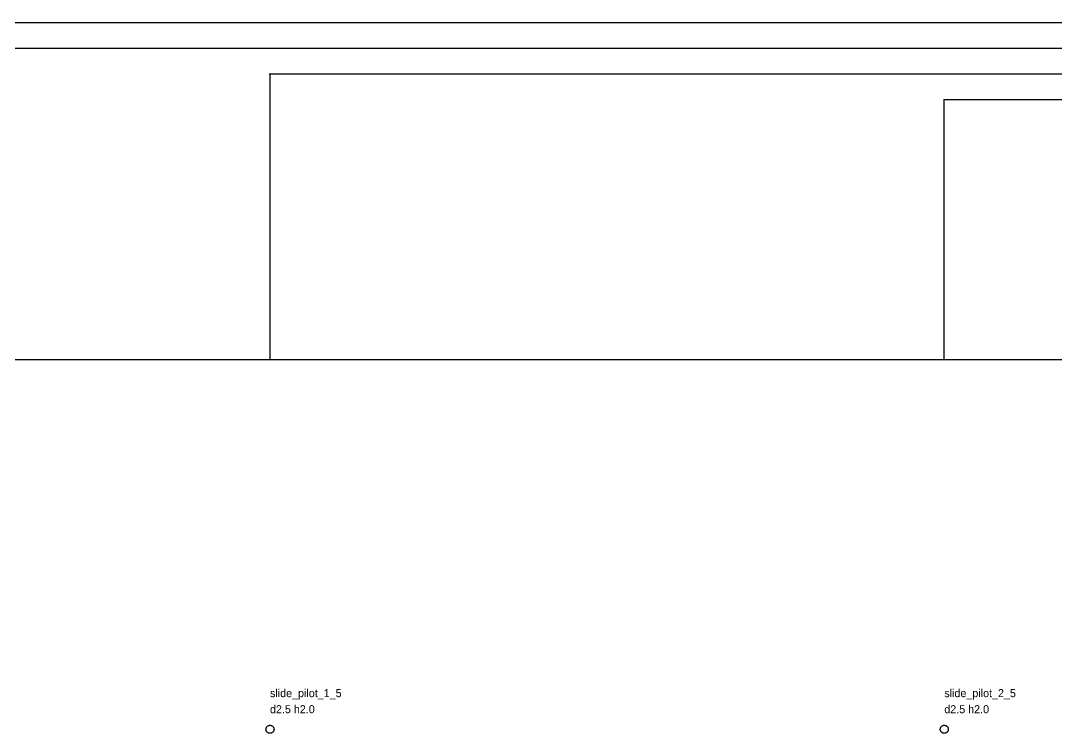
# Model space of a CAD drawing. Header units: millimetres. Extents: x -90 to 2551, y -195 to 364.
# Drawn here: x 232.9 to 555.4, y 113.8 to 335.7 of the extents above; entities that cross this region are included whole.
import ezdxf

# ---------------------------------------------------------------- set-up
doc = ezdxf.new("R2010")
doc.units = ezdxf.units.MM
for name, color, linetype in [('ANNOTATION', 7, 'Continuous'), ('CUT', 1, 'Continuous'), ('DIMENSION', 8, 'Continuous')]:
    doc.layers.add(name, color=color, linetype=linetype)
doc.dimstyles.get("Standard").update_dxf_attribs({"dimtxt": 2.5, "dimasz": 2.5, "dimexe": 1.25, "dimexo": 0.625, "dimtad": 1, "dimtxsty": 'Standard', "dimcen": 2.5, "dimazin": 3, "dimtfac": 1, "dimtmove": 0, "dimatfit": 3})

# ---------------------------------------------------------------- blocks, each defined once
blk = doc.blocks.new('_CLOSEDFILLED')
at = {"color": 0, "linetype": 'ByBlock'}
blk.add_solid([(-1, 0.2), (0, 0), (-1, -0.2)], dxfattribs=at)
blk = doc.blocks.new('*D20')
for p, q in [((1407.25, 311), (520.25, 311)), ((520.5, 230), (520.5, 311)), ((2300.25, 311), (1413.25, 311)), ((2300, 230), (2300, 311))]:
    blk.add_line(p, q)
at = {"layer": 'Defpoints'}
for p in [(2300, 311), (520.5, 230), (2300, 230)]:
    blk.add_point(p, dxfattribs=at)
at = {"layer": 'DIMENSION', "xscale": 0.25, "yscale": 0.25}
blk.add_blockref('_CLOSEDFILLED', (520.5, 311), dxfattribs=at)
at = {"layer": 'DIMENSION', "xscale": 0.25, "yscale": 0.25, "rotation": 180}
blk.add_blockref('_CLOSEDFILLED', (2300, 311), dxfattribs=at)
at = {"layer": 'DIMENSION', "insert": (1410.25, 311), "char_height": 1, "attachment_point": 5}
blk.add_mtext('1779,5', dxfattribs=at)
blk = doc.blocks.new('*D21')
for p, q in [((1302.25, 319), (310.25, 319)), ((310.5, 230), (310.5, 319)), ((2300.25, 319), (1308.25, 319)), ((2300, 230), (2300, 319))]:
    blk.add_line(p, q)
at = {"layer": 'Defpoints'}
for p in [(2300, 319), (310.5, 230), (2300, 230)]:
    blk.add_point(p, dxfattribs=at)
at = {"layer": 'DIMENSION', "xscale": 0.25, "yscale": 0.25}
blk.add_blockref('_CLOSEDFILLED', (310.5, 319), dxfattribs=at)
at = {"layer": 'DIMENSION', "xscale": 0.25, "yscale": 0.25, "rotation": 180}
blk.add_blockref('_CLOSEDFILLED', (2300, 319), dxfattribs=at)
at = {"layer": 'DIMENSION', "insert": (1305.25, 319), "char_height": 1, "attachment_point": 5}
blk.add_mtext('1989,5', dxfattribs=at)
blk = doc.blocks.new('*D22')
for p, q in [((1197.25, 327), (100.25, 327)), ((100.5, 230), (100.5, 327)), ((2300.25, 327), (1203.25, 327)), ((2300, 230), (2300, 327))]:
    blk.add_line(p, q)
at = {"layer": 'Defpoints'}
for p in [(2300, 327), (100.5, 230), (2300, 230)]:
    blk.add_point(p, dxfattribs=at)
at = {"layer": 'DIMENSION', "xscale": 0.25, "yscale": 0.25}
blk.add_blockref('_CLOSEDFILLED', (100.5, 327), dxfattribs=at)
at = {"layer": 'DIMENSION', "xscale": 0.25, "yscale": 0.25, "rotation": 180}
blk.add_blockref('_CLOSEDFILLED', (2300, 327), dxfattribs=at)
at = {"layer": 'DIMENSION', "insert": (1200.25, 327), "char_height": 1, "attachment_point": 5}
blk.add_mtext('2199,5', dxfattribs=at)
blk = doc.blocks.new('*D23')
for p, q in [((1152.5, 335), (8.75, 335)), ((9, 230), (9, 335)), ((2300.25, 335), (1156.5, 335)), ((2300, 230), (2300, 335))]:
    blk.add_line(p, q)
at = {"layer": 'Defpoints'}
for p in [(2300, 335), (9, 230), (2300, 230)]:
    blk.add_point(p, dxfattribs=at)
at = {"layer": 'DIMENSION', "xscale": 0.25, "yscale": 0.25}
blk.add_blockref('_CLOSEDFILLED', (9, 335), dxfattribs=at)
at = {"layer": 'DIMENSION', "xscale": 0.25, "yscale": 0.25, "rotation": 180}
blk.add_blockref('_CLOSEDFILLED', (2300, 335), dxfattribs=at)
at = {"layer": 'DIMENSION', "insert": (1154.5, 335), "char_height": 1, "attachment_point": 5}
blk.add_mtext('2291', dxfattribs=at)

msp = doc.modelspace()

# ---------------------------------------------------------------- linework, layer by layer
at = {"layer": 'CUT'}
for p, q in [((2300, 230), (0, 230)), ((309.898, 116.095), (309.968, 116.131)), ((309.968, 116.131), (310.04, 116.162)), ((310.04, 116.162), (310.114, 116.189)), ((310.114, 116.189), (310.189, 116.211)), ((310.189, 116.211), (310.266, 116.228)), ((310.266, 116.228), (310.343, 116.24)), ((310.343, 116.24), (310.422, 116.248)), ((310.422, 116.248), (310.5, 116.25)), ((310.5, 116.25), (310.578, 116.248)), ((310.578, 116.248), (310.657, 116.24)), ((310.657, 116.24), (310.734, 116.228)), ((310.734, 116.228), (310.811, 116.211)), ((310.811, 116.211), (310.886, 116.189)), ((310.886, 116.189), (310.96, 116.162)), ((310.96, 116.162), (311.032, 116.131)), ((311.032, 116.131), (311.102, 116.095)), ((519.898, 116.095), (519.968, 116.131)), ((519.968, 116.131), (520.04, 116.162)), ((520.04, 116.162), (520.114, 116.189)), ((520.114, 116.189), (520.189, 116.211)), ((520.189, 116.211), (520.266, 116.228)), ((520.266, 116.228), (520.343, 116.24)), ((520.343, 116.24), (520.422, 116.248)), ((520.422, 116.248), (520.5, 116.25)), ((520.5, 116.25), (520.578, 116.248)), ((520.578, 116.248), (520.657, 116.24)), ((520.657, 116.24), (520.734, 116.228)), ((520.734, 116.228), (520.811, 116.211)), ((520.811, 116.211), (520.886, 116.189)), ((520.886, 116.189), (520.96, 116.162)), ((520.96, 116.162), (521.032, 116.131)), ((521.032, 116.131), (521.102, 116.095)), ((309.25, 115), (309.252, 115.078)), ((309.252, 114.922), (309.25, 115)), ((309.252, 115.078), (309.26, 115.157)), ((309.26, 114.843), (309.252, 114.922)), ((309.26, 115.157), (309.272, 115.234)), ((309.272, 114.766), (309.26, 114.843)), ((309.272, 115.234), (309.289, 115.311)), ((309.289, 114.689), (309.272, 114.766)), ((309.289, 115.311), (309.311, 115.386)), ((309.311, 114.614), (309.289, 114.689)), ((309.311, 115.386), (309.338, 115.46)), ((309.338, 114.54), (309.311, 114.614)), ((309.338, 115.46), (309.369, 115.532)), ((309.369, 114.468), (309.338, 114.54)), ((309.369, 115.532), (309.405, 115.602)), ((309.405, 114.398), (309.369, 114.468)), ((309.405, 115.602), (309.445, 115.67)), ((309.445, 114.33), (309.405, 114.398)), ((309.445, 115.67), (309.489, 115.735)), ((309.489, 114.265), (309.445, 114.33)), ((309.489, 115.735), (309.537, 115.797)), ((309.537, 114.203), (309.489, 114.265)), ((309.537, 115.797), (309.589, 115.856)), ((309.589, 114.144), (309.537, 114.203)), ((309.589, 115.856), (309.644, 115.911)), ((309.644, 114.089), (309.589, 114.144)), ((309.644, 115.911), (309.703, 115.963)), ((309.703, 114.037), (309.644, 114.089)), ((309.703, 115.963), (309.765, 116.011)), ((309.765, 113.989), (309.703, 114.037)), ((309.765, 116.011), (309.83, 116.055)), ((309.83, 113.945), (309.765, 113.989)), ((309.83, 116.055), (309.898, 116.095)), ((309.898, 113.905), (309.83, 113.945)), ((309.968, 113.869), (309.898, 113.905)), ((310.04, 113.838), (309.968, 113.869)), ((310.114, 113.811), (310.04, 113.838)), ((310.189, 113.789), (310.114, 113.811)), ((310.266, 113.772), (310.189, 113.789)), ((310.343, 113.76), (310.266, 113.772)), ((310.422, 113.752), (310.343, 113.76)), ((310.5, 113.75), (310.422, 113.752)), ((310.578, 113.752), (310.5, 113.75)), ((310.657, 113.76), (310.578, 113.752)), ((310.734, 113.772), (310.657, 113.76)), ((310.811, 113.789), (310.734, 113.772)), ((310.886, 113.811), (310.811, 113.789)), ((310.96, 113.838), (310.886, 113.811)), ((311.032, 113.869), (310.96, 113.838)), ((311.102, 113.905), (311.032, 113.869)), ((311.102, 116.095), (311.17, 116.055)), ((311.17, 113.945), (311.102, 113.905)), ((311.17, 116.055), (311.235, 116.011)), ((311.235, 113.989), (311.17, 113.945)), ((311.235, 116.011), (311.297, 115.963)), ((311.297, 114.037), (311.235, 113.989)), ((311.297, 115.963), (311.356, 115.911)), ((311.356, 114.089), (311.297, 114.037)), ((311.356, 115.911), (311.411, 115.856)), ((311.411, 114.144), (311.356, 114.089)), ((311.411, 115.856), (311.463, 115.797)), ((311.463, 114.203), (311.411, 114.144)), ((311.463, 115.797), (311.511, 115.735)), ((311.511, 114.265), (311.463, 114.203)), ((311.511, 115.735), (311.555, 115.67)), ((311.555, 114.33), (311.511, 114.265)), ((311.555, 115.67), (311.595, 115.602)), ((311.595, 114.398), (311.555, 114.33)), ((311.595, 115.602), (311.631, 115.532)), ((311.631, 114.468), (311.595, 114.398)), ((311.631, 115.532), (311.662, 115.46)), ((311.662, 114.54), (311.631, 114.468)), ((311.662, 115.46), (311.689, 115.386)), ((311.689, 114.614), (311.662, 114.54)), ((311.689, 115.386), (311.711, 115.311)), ((311.711, 114.689), (311.689, 114.614)), ((311.711, 115.311), (311.728, 115.234)), ((311.728, 114.766), (311.711, 114.689)), ((311.728, 115.234), (311.74, 115.157)), ((311.74, 114.843), (311.728, 114.766)), ((311.74, 115.157), (311.748, 115.078)), ((311.748, 114.922), (311.74, 114.843)), ((311.748, 115.078), (311.75, 115)), ((311.75, 115), (311.748, 114.922)), ((519.25, 115), (519.252, 115.078)), ((519.252, 114.922), (519.25, 115)), ((519.252, 115.078), (519.26, 115.157)), ((519.26, 114.843), (519.252, 114.922)), ((519.26, 115.157), (519.272, 115.234)), ((519.272, 114.766), (519.26, 114.843)), ((519.272, 115.234), (519.289, 115.311)), ((519.289, 114.689), (519.272, 114.766)), ((519.289, 115.311), (519.311, 115.386)), ((519.311, 114.614), (519.289, 114.689)), ((519.311, 115.386), (519.338, 115.46)), ((519.338, 114.54), (519.311, 114.614)), ((519.338, 115.46), (519.369, 115.532)), ((519.369, 114.468), (519.338, 114.54)), ((519.369, 115.532), (519.405, 115.602)), ((519.405, 114.398), (519.369, 114.468)), ((519.405, 115.602), (519.445, 115.67)), ((519.445, 114.33), (519.405, 114.398)), ((519.445, 115.67), (519.489, 115.735)), ((519.489, 114.265), (519.445, 114.33)), ((519.489, 115.735), (519.537, 115.797)), ((519.537, 114.203), (519.489, 114.265)), ((519.537, 115.797), (519.589, 115.856)), ((519.589, 114.144), (519.537, 114.203)), ((519.589, 115.856), (519.644, 115.911)), ((519.644, 114.089), (519.589, 114.144)), ((519.644, 115.911), (519.703, 115.963)), ((519.703, 114.037), (519.644, 114.089)), ((519.703, 115.963), (519.765, 116.011)), ((519.765, 113.989), (519.703, 114.037)), ((519.765, 116.011), (519.83, 116.055)), ((519.83, 113.945), (519.765, 113.989)), ((519.83, 116.055), (519.898, 116.095)), ((519.898, 113.905), (519.83, 113.945)), ((519.968, 113.869), (519.898, 113.905)), ((520.04, 113.838), (519.968, 113.869)), ((520.114, 113.811), (520.04, 113.838)), ((520.189, 113.789), (520.114, 113.811)), ((520.266, 113.772), (520.189, 113.789)), ((520.343, 113.76), (520.266, 113.772)), ((520.422, 113.752), (520.343, 113.76)), ((520.5, 113.75), (520.422, 113.752)), ((520.578, 113.752), (520.5, 113.75)), ((520.657, 113.76), (520.578, 113.752)), ((520.734, 113.772), (520.657, 113.76)), ((520.811, 113.789), (520.734, 113.772)), ((520.886, 113.811), (520.811, 113.789)), ((520.96, 113.838), (520.886, 113.811)), ((521.032, 113.869), (520.96, 113.838)), ((521.102, 113.905), (521.032, 113.869)), ((521.102, 116.095), (521.17, 116.055)), ((521.17, 113.945), (521.102, 113.905)), ((521.17, 116.055), (521.235, 116.011)), ((521.235, 113.989), (521.17, 113.945)), ((521.235, 116.011), (521.297, 115.963)), ((521.297, 114.037), (521.235, 113.989)), ((521.297, 115.963), (521.356, 115.911)), ((521.356, 114.089), (521.297, 114.037)), ((521.356, 115.911), (521.411, 115.856)), ((521.411, 114.144), (521.356, 114.089)), ((521.411, 115.856), (521.463, 115.797)), ((521.463, 114.203), (521.411, 114.144)), ((521.463, 115.797), (521.511, 115.735)), ((521.511, 114.265), (521.463, 114.203)), ((521.511, 115.735), (521.555, 115.67)), ((521.555, 114.33), (521.511, 114.265)), ((521.555, 115.67), (521.595, 115.602)), ((521.595, 114.398), (521.555, 114.33)), ((521.595, 115.602), (521.631, 115.532)), ((521.631, 114.468), (521.595, 114.398)), ((521.631, 115.532), (521.662, 115.46)), ((521.662, 114.54), (521.631, 114.468)), ((521.662, 115.46), (521.689, 115.386)), ((521.689, 114.614), (521.662, 114.54)), ((521.689, 115.386), (521.711, 115.311)), ((521.711, 114.689), (521.689, 114.614)), ((521.711, 115.311), (521.728, 115.234)), ((521.728, 114.766), (521.711, 114.689)), ((521.728, 115.234), (521.74, 115.157)), ((521.74, 114.843), (521.728, 114.766)), ((521.74, 115.157), (521.748, 115.078)), ((521.748, 114.922), (521.74, 114.843)), ((521.748, 115.078), (521.75, 115)), ((521.75, 115), (521.748, 114.922))]:
    msp.add_line(p, q, dxfattribs=at)

# ---------------------------------------------------------------- texts
at = {"layer": 'ANNOTATION'}
for s, p in [('slide_pilot_1_5', (310.5, 125)), ('slide_pilot_2_5', (520.5, 125)), ('d2.5 h2.0', (310.5, 120)), ('d2.5 h2.0', (520.5, 120))]:
    msp.add_text(s, height=2.5, dxfattribs=at).set_placement(p)

# ---------------------------------------------------------------- dimensions: what is measured, and where the dimension line sits
at = {"layer": 'DIMENSION'}
for base, p2, picture, middle in [((2300, 335), (9, 230), '*D23', (1154.5, 335)), ((2300, 327), (100.5, 230), '*D22', (1200.25, 327)), ((2300, 319), (310.5, 230), '*D21', (1305.25, 319)), ((2300, 311), (520.5, 230), '*D20', (1410.25, 311))]:
    dim = msp.add_linear_dim(base=base, p1=(2300, 230), p2=p2, dimstyle='Standard', dxfattribs=at)
    dim.commit()
    dim.dimension.update_dxf_attribs({"geometry": picture, "text_midpoint": middle})

doc.saveas('drawing.dxf')
